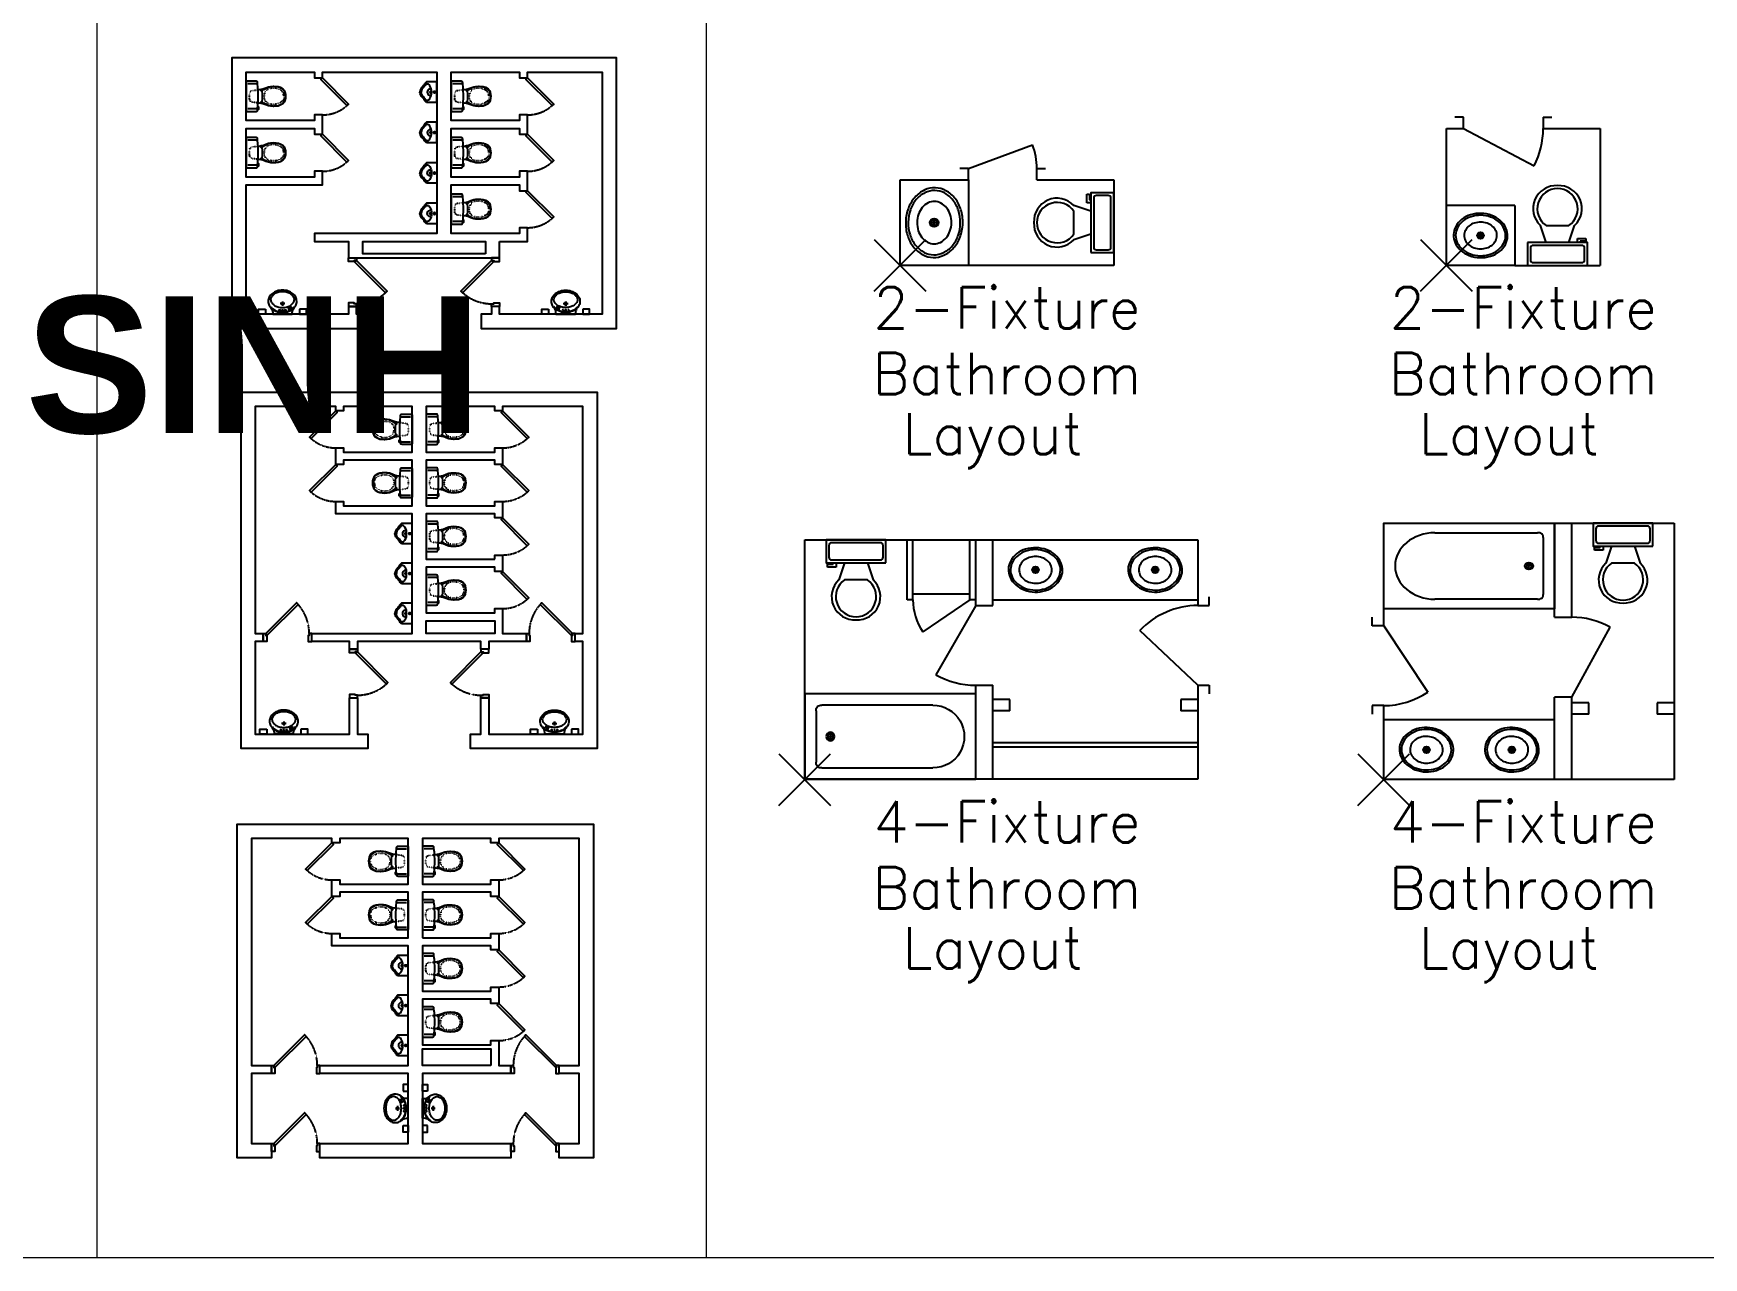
# Model space of a CAD drawing. Header units: inches. Extents: x 242965 to 445791, y 236206 to 423703.
# Drawn here: x 290253 to 319562, y 376269 to 397753 of the extents above; entities that cross this region are included whole.
import ezdxf
from ezdxf.enums import TextEntityAlignment as Align

# ---------------------------------------------------------------- set-up
doc = ezdxf.new("R2010")
doc.units = ezdxf.units.IN
doc.header["$MEASUREMENT"] = 0
doc.linetypes.add('DOT', pattern=[0.25, 0, -0.25])
doc.linetypes.add('HIDDEN', pattern=[0.375, 0.25, -0.125])
doc.layers.add('2', color=181, linetype='Continuous', lineweight=20)
doc.layers.add('TEXT', color=4, linetype='Continuous', lineweight=9)
for name, color, linetype in [('Block origin', 7, 'Continuous'), ('CAT', 4, 'Continuous'), ('CUA', 115, 'Continuous'), ('NOITHAT', 8, 'Continuous')]:
    doc.layers.add(name, color=color, linetype=linetype)
doc.styles.add('ATTR', font='romans.shx', dxfattribs={"width": 0.8, "height": 0.7})
doc.styles.add('blk_label', font='romans.shx')
doc.styles.add('PADTIC-TEXT KHUNG LON TIEU DE', font='', dxfattribs={"height": 800})
doc.styles.get('PADTIC-TEXT KHUNG LON TIEU DE').set_extended_font_data('.VnHelvetInsH', bold=True)

# ---------------------------------------------------------------- blocks, each defined once
blk = doc.blocks.new('Tieunam-mb1')
for p, q in [((180, 0), (-180, 0)), ((-180, 0), (-180, -185)), ((180, 0), (180, -185)), ((-140, -185), (-180, -185)), ((140, -185), (180, -185))]:
    blk.add_line(p, q)
at = {"color": 8}
for p, q in [((26, -41), (-26, -41)), ((0, -14), (0, -68))]:
    blk.add_line(p, q, dxfattribs=at)
for points in [[(-180, -185, 0.103655), (-130, -223, -0.023067), (-99, -249, 0.204492), (0, -300, 0.003489)], [(180, -185, -0.103655), (130, -223, 0.023067), (99, -249, -0.204492), (0, -300, -0.003489)]]:
    blk.add_lwpolyline(points, format="xyb")
for points in [[(-140, -185, 0.320994), (-116, -207, -0.025226), (-81, -236, 0.255598), (0, -275, 0.253547)], [(140, -185, -0.320994), (116, -207, 0.025226), (81, -236, -0.255598), (0, -275, -0.253547)]]:
    blk.add_lwpolyline(points, format="xyb", dxfattribs=at)
blk.add_circle((0, -41), 16.4, dxfattribs=at)
for centre, radius, start, end in [((-94, -170), 48, 111.7452, 198.2205), ((-16, -259), 165, 84.4949, 125.7025), ((1, -115), 55, 162.5203, 17.133), ((16, -259), 165, 54.2975, 95.5051), ((94, -170), 48, 341.7795, 68.2548)]:
    blk.add_arc(centre, radius, start, end)
blk.add_arc((0, -105), 19.6, 147.1664, 32.8336, dxfattribs=at)
blk = doc.blocks.new('lavabo1')
for p, q in [((-172, -5), (172, -5)), ((-134, -72), (-112, -123)), ((-125, -67), (-96, -135)), ((-42, -188), (43, -188)), ((0, -223), (0, -152))]:
    blk.add_line(p, q)
for points in [[(-204, -113, 0.060575), (-232, -154, 0.121319), (-250, -228, 0.121319), (-232, -301, 0.105203), (-177, -367, 0.08832), (-98, -409, 0.079227), (0, -425, 0.079227), (98, -409, 0.08832), (177, -367, 0.105203), (232, -301, 0.121319), (250, -228, 0.121319), (232, -154, 0.060575), (204, -113, -0.169032), (172, -30), (172, 0), (-172, 0), (-172, -30, -0.169032)], [(0, -395, 0.067071), (83, -384, 0.079501), (147, -355, 0.107137), (193, -307, 0.140581), (208, -258, 0.140581), (193, -208, 0.107137), (147, -160, 0.079501), (83, -131, 0.067071), (0, -120, 0.067071), (-83, -131, 0.079501), (-147, -160, 0.107137), (-193, -208, 0.140581), (-208, -258, 0.140581), (-193, -307, 0.107137), (-147, -355, 0.079501), (-83, -384, 0.067071)]]:
    blk.add_lwpolyline(points, format="xyb", close=True)
for points in [[(-134, -72, 0.044539), (-171, -96, 0.067412), (-207, -134, 0.121319)], [(204, -113, -0.023168), (176, -89, 0.08832), (98, -47, 0.079227), (0, -31, 0.079227), (-98, -47, 0.119448), (-204, -113, 0.033356)], [(207, -134, 0.067412), (171, -96, 0.08832), (95, -55, 0.079227), (0, -40, 0.079227), (-95, -55, 0.033356), (-125, -67, 0.067412)]]:
    blk.add_lwpolyline(points, format="xyb")
for centre, radius in [((-50, -71), 10.5), ((0, -188), 18.5), ((0, -188), 13.5), ((0, -71), 10.5), ((50, -71), 10.5)]:
    blk.add_circle(centre, radius)
for radius, start in [(76.1, 64.3171), (66.1, 52.9042)]:
    blk.add_arc((-145, -191), radius, start, 109.8614)
blk = doc.blocks.new('A$C7BCE3A9E')
for points in [[(216, 265), (216, 305), (213, 363), (210, 423), (203, 483), (203, 498), (201, 513), (199, 519), (194, 526), (188, 528), (176, 530), (23, 530), (13, 528), (5, 526), (2, 523), (0, 516), (0, 265), (0, 14), (2, 7), (5, 4), (13, 2), (23, 0), (176, 0), (188, 2), (194, 4), (199, 11), (201, 17), (203, 32), (203, 47), (210, 107), (213, 167), (216, 225)], [(688, 265), (684, 228), (677, 197), (669, 173), (657, 154), (640, 137), (616, 121), (592, 108), (568, 100), (549, 95), (524, 93), (502, 90), (485, 89), (465, 90), (442, 93), (410, 100), (383, 109), (360, 119), (335, 131), (313, 146), (297, 159), (267, 159), (267, 171), (286, 171), (290, 228), (290, 265), (290, 302), (286, 359), (267, 359), (267, 371), (297, 371), (313, 384), (335, 399), (360, 411), (383, 421), (410, 430), (442, 437), (465, 440), (485, 441), (502, 440), (524, 437), (549, 435), (568, 430), (592, 422), (616, 409), (640, 393), (657, 376), (669, 357), (677, 333), (684, 302)], [(211, 72), (211, 37), (223, 37), (223, 72)]]:
    blk.add_lwpolyline(points, close=True)
for points in [[(203, 483), (29, 483)], [(212, 380), (233, 383), (267, 389), (294, 394), (346, 416), (396, 433), (434, 440), (485, 443), (522, 440), (563, 435), (601, 423), (649, 395), (671, 368), (684, 336), (691, 299), (695, 265), (691, 231), (684, 194), (671, 162), (649, 135), (601, 107), (563, 95), (522, 90), (485, 87), (434, 90), (396, 97), (346, 114), (294, 136), (267, 141), (233, 147), (212, 150)], [(203, 47), (29, 47)]]:
    blk.add_lwpolyline(points)
at = {"linetype": 'DOT'}
for points in [[(212, 150), (186, 153), (162, 156), (103, 162), (79, 176), (67, 199), (62, 226), (62, 265), (62, 304), (67, 331), (79, 354), (103, 368), (162, 374), (186, 377), (212, 380)], [(665, 265), (659, 300), (650, 330), (627, 359), (597, 377), (563, 393), (526, 405), (489, 408), (448, 407), (409, 398), (377, 383), (354, 363), (334, 337), (323, 312), (316, 284), (316, 265)], [(665, 265), (659, 230), (650, 200), (627, 171), (597, 153), (563, 137), (526, 125), (489, 122), (448, 123), (409, 132), (377, 147), (354, 167), (334, 193), (323, 218), (316, 246), (316, 265)]]:
    blk.add_lwpolyline(points, dxfattribs=at)
blk = doc.blocks.new('BEXI')
at = {"layer": 'NOITHAT'}
blk.add_blockref('A$C7BCE3A9E', (0, -265), dxfattribs=at)
blk = doc.blocks.new('SNKOVLT')
for p, q in [((-1, 0), (1, 0)), ((0, 1), (0, -1))]:
    blk.add_line(p, q)
at = {"linetype": 'Continuous'}
for points in [[(-12.23, 0.39, 0.117634), (-11.46, -3.36, 0.104469), (-8.88, -6.8, 0.090016), (-5.08, -9.07, 0.08192), (-0.32, -10.02, 0.08192), (4.49, -9.38, 0.090016), (8.42, -7.36, 0.104469), (11.22, -4.09, 0.117634), (12.23, -0.39, 0.117634), (11.46, 3.36, 0.104469), (8.88, 6.8, 0.090016), (5.08, 9.07, 0.08192), (0.32, 10.02, 0.08192), (-4.49, 9.38, 0.090016), (-8.42, 7.36, 0.104469), (-11.22, 4.09, 0.117634)], [(-11.29, 0.16, 0.118622), (-10.52, -3.25, 0.104678), (-8.07, -6.36, 0.089562), (-4.54, -8.37, 0.081185), (-0.13, -9.15, 0.081185), (4.3, -8.49, 0.089562), (7.89, -6.58, 0.104678), (10.42, -3.55, 0.118622), (11.29, -0.16, 0.118622), (10.52, 3.25, 0.104678), (8.07, 6.36, 0.089562), (4.54, 8.37, 0.081185), (0.13, 9.15, 0.081185), (-4.3, 8.49, 0.089562), (-7.89, 6.58, 0.104678), (-10.42, 3.55, 0.118622)], [(-7.42, 0.08, 0.118283), (-6.91, -2.17, 0.104607), (-5.29, -4.21, 0.089718), (-2.97, -5.53, 0.081436), (-0.07, -6.04, 0.081436), (2.84, -5.59, 0.089718), (5.2, -4.33, 0.104607), (6.86, -2.32, 0.118283), (7.42, -0.08, 0.118283), (6.91, 2.17, 0.104607), (5.29, 4.21, 0.089718), (2.97, 5.53, 0.081436), (0.07, 6.04, 0.081436), (-2.84, 5.59, 0.089718), (-5.2, 4.33, 0.104607), (-6.86, 2.32, 0.118283)]]:
    blk.add_lwpolyline(points, format="xyb", close=True, dxfattribs=at)
for radius in [1.5, 1]:
    blk.add_circle((0, 0), radius)
blk = doc.blocks.new('WCLOSF1T')
for p, q in [((9.5, -6), (9.5, -2)), ((-10, -9.5), (-10, -8.5)), ((-10, -8.5), (-8, -8.5)), ((-7, -9.5), (-10, -9.5)), ((-8, -8.5), (-8, -8)), ((-7, -8), (-7, -9.5)), ((-4, -8), (-6, -14)), ((4, -8), (6, -14)), ((4, -14), (-4, -14))]:
    blk.add_line(p, q)
blk.add_lwpolyline([(10.5, -8), (10.5, 0), (-10.5, 0), (-10.5, -8)], close=True)
for points in [[(-9.5, -2), (-9.5, -6)], [(8.5, -1), (-8.5, -1)], [(-8.5, -7), (8.5, -7)]]:
    blk.add_lwpolyline(points)
for centre, radius, start, end in [((-8.625, -1.875), 0.8839, 81.8699, 188.1301), ((8.625, -1.875), 0.8839, 351.8699, 98.1301), ((-8.625, -6.125), 0.8839, 171.869898, 278.1301), ((8.625, -6.125), 0.8839, 261.8699, 8.1301), ((-0.4772, -19.9188), 8.0953, 133.01722, 273.38), ((0.0374, -19.8731), 7.127, 124.50543, 269.7), ((0.4773, -19.9188), 8.0953, 266.62, 46.9828), ((-0.0373, -19.8731), 7.127, 270.3, 55.4946)]:
    blk.add_arc(centre, radius, start, end)
at = {"style": 'ATTR', "width": 0.8, "flags": 9}
for tag in ['ESTPARA1', 'ESTMISC', 'ESTCODE']:
    blk.add_attdef(tag, (0, 0), '', height=0.7175, dxfattribs=at)
blk = doc.blocks.new('2-Fixture Bathroom Layout 1')
for p, q in [((24, 34), (46.53, 42.28)), ((0, 0), (0, 30)), ((0, 30), (24, 30)), ((24, 34), (21, 34)), ((24, 30), (24, 34)), ((24, 30), (24, 0)), ((48, 30), (48, 34)), ((48, 34), (51, 34)), ((48, 30), (75, 30)), ((75, 30), (75, 0)), ((75, 0), (0, 0))]:
    blk.add_line(p, q)
blk.add_arc((24, 34), 24, 360, 20.19023)
for name, p, rotation in [('SNKOVLT', (12, 15), 90), ('WCLOSF1T', (75, 15), 270)]:
    blk.add_blockref(name, p, dxfattribs=dict(rotation=rotation))
at = {"style": 'ATTR', "width": 0.8, "flags": 9}
blk.add_attdef('ESTCODE', (0, 0), '', height=0.00015, dxfattribs=at)
blk = doc.blocks.new('SNKOVLTS')
for p, q in [((-0.78, 0), (0.78, 0)), ((0, 0.78), (0, -0.78))]:
    blk.add_line(p, q)
at = {"linetype": 'Continuous'}
for points in [[(-9.5, 0.31, 0.117634), (-8.9, -2.61, 0.104469), (-6.89, -5.28, 0.090016), (-3.95, -7.04, 0.08192), (-0.25, -7.77, 0.08192), (3.48, -7.28, 0.090016), (6.54, -5.71, 0.104469), (8.71, -3.18, 0.117634), (9.5, -0.31, 0.117634), (8.9, 2.61, 0.104469), (6.89, 5.28, 0.090016), (3.95, 7.04, 0.08192), (0.25, 7.77, 0.08192), (-3.48, 7.28, 0.090016), (-6.54, 5.71, 0.104469), (-8.71, 3.18, 0.117634)], [(-8.76, 0.12, 0.118622), (-8.16, -2.53, 0.104678), (-6.27, -4.94, 0.089562), (-3.52, -6.49, 0.081185), (-0.1, -7.1, 0.081185), (3.34, -6.59, 0.089562), (6.12, -5.11, 0.104678), (8.09, -2.75, 0.118622), (8.76, -0.12, 0.118622), (8.16, 2.53, 0.104678), (6.27, 4.94, 0.089562), (3.52, 6.49, 0.081185), (0.1, 7.1, 0.081185), (-3.34, 6.59, 0.089562), (-6.12, 5.11, 0.104678), (-8.09, 2.75, 0.118622)], [(-5.76, 0.06, 0.118283), (-5.36, -1.68, 0.104607), (-4.11, -3.27, 0.089718), (-2.3, -4.29, 0.081436), (-0.05, -4.69, 0.081436), (2.21, -4.34, 0.089718), (4.04, -3.36, 0.104607), (5.32, -1.8, 0.118283), (5.76, -0.06, 0.118283), (5.36, 1.68, 0.104607), (4.11, 3.27, 0.089718), (2.3, 4.29, 0.081436), (0.05, 4.69, 0.081436), (-2.21, 4.34, 0.089718), (-4.04, 3.36, 0.104607), (-5.32, 1.8, 0.118283)]]:
    blk.add_lwpolyline(points, format="xyb", close=True, dxfattribs=at)
for radius in [1.16, 0.776]:
    blk.add_circle((0, 0), radius)
blk = doc.blocks.new('2-Fixture Bathroom Layout 2')
for p, q in [((0, 0), (0, 48)), ((0, 48), (6, 48)), ((6, 52), (3, 52)), ((6, 48), (6, 52)), ((6, 48), (30.79, 34.98)), ((34, 52), (34, 48)), ((34, 52), (37, 52)), ((34, 48), (54, 48)), ((54, 48), (54, 0)), ((24, 21), (0, 21)), ((24, 21), (24, 0)), ((24, 0), (0, 0)), ((24, 0), (54, 0))]:
    blk.add_line(p, q)
blk.add_arc((6, 48), 28, 332.28283, 0)
at = {"rotation": 180}
blk.add_blockref('WCLOSF1T', (39, 0), dxfattribs=at)
blk.add_blockref('SNKOVLTS', (12, 10.5))
at = {"style": 'ATTR', "width": 0.8, "flags": 9}
blk.add_attdef('ESTCODE', (0, 0), '', height=0.000108, dxfattribs=at)
blk = doc.blocks.new('BT30601T')
for p, q in [((8, -15), (10, -15)), ((9, -14), (9, -16))]:
    blk.add_line(p, q)
blk.add_lwpolyline([(0, -30), (0, 0), (60, 0), (60, -30)], close=True)
for points in [[(6, -4), (45, -4)], [(4, -24), (4, -6)], [(45, -26), (6, -26)]]:
    blk.add_lwpolyline(points)
for radius in [1.5, 1]:
    blk.add_circle((9, -15), radius)
for centre, radius, start, end in [((5.75, -5.75), 1.768, 81.8699, 188.1301), ((45.012, -15), 11, 269.9408, 90.05919), ((5.75, -24.25), 1.768, 171.8699, 278.1301)]:
    blk.add_arc(centre, radius, start, end)
at = {"style": 'ATTR', "width": 0.8, "flags": 9}
blk.add_attdef('ESTCODE', (0, 0), '', height=0.7, dxfattribs=at)
blk = doc.blocks.new('4-Fixture Bathroom Layout 1')
for p, q in [((0.02, 84.11), (138.02, 84.11)), ((0.02, 0.11), (0.02, 84.11)), ((36.02, 63.11), (36.02, 84.11)), ((38.02, 63.11), (38.02, 84.11)), ((58.02, 63.11), (58.02, 84.11)), ((60.02, 61.11), (60.02, 84.11)), ((66.02, 61.11), (66.02, 84.11)), ((138.02, 84.11), (138.02, 61.11)), ((58.02, 65.11), (38.02, 65.11)), ((38.02, 63.11), (36.02, 63.11)), ((58.02, 63.11), (41.46, 51.9)), ((60.02, 61.11), (46.08, 36.82)), ((60.02, 63.11), (58.02, 63.11)), ((60.02, 61.11), (66.02, 61.11)), ((66.02, 63.11), (138.02, 63.11)), ((138.02, 61.11), (142.02, 61.11)), ((142.02, 61.11), (142.02, 64.11)), ((138.02, 33.11), (117.68, 52.34)), ((60.02, 0.11), (60.02, 33.11)), ((60.02, 33.11), (66.02, 33.11)), ((66.02, 0.11), (66.02, 33.11)), ((138.02, 33.11), (138.02, 0.11)), ((138.02, 33.11), (142.02, 33.11)), ((142.02, 33.11), (142.02, 30.11)), ((72.02, 28.11), (66.02, 28.11)), ((72.02, 24.11), (66.02, 24.11)), ((72.02, 24.11), (72.02, 28.11)), ((138.02, 28.11), (132.02, 28.11)), ((132.02, 28.11), (132.02, 24.11)), ((138.02, 24.11), (132.02, 24.11)), ((138.02, 12.86), (66.02, 12.86)), ((138.02, 11.36), (66.02, 11.36)), ((138.02, 0.11), (0.02, 0.11))]:
    blk.add_line(p, q)
for centre, radius, start, end in [((58.02, 63.11), 20, 180, 214.06932), ((138.02, 33.11), 28, 90, 136.6059), ((60.02, 61.11), 28, 240.13425, 270)]:
    blk.add_arc(centre, radius, start, end)
for name, p in [('WCLOSF1T', (18.02, 84.11)), ('SNKOVLTS', (81.02, 73.61)), ('SNKOVLTS', (123.02, 73.61))]:
    blk.add_blockref(name, p)
at = {"yscale": -1}
blk.add_blockref('BT30601T', (0.02, 0.11), dxfattribs=at)
at = {"style": 'ATTR', "width": 0.8, "flags": 9}
blk.add_attdef('ESTCODE', (0, 0), '', height=0.000284, dxfattribs=at)
blk = doc.blocks.new('TUB3660T')
for p, q in [((8, 18), (10, 18)), ((9, 19), (9, 17))]:
    blk.add_line(p, q)
blk.add_lwpolyline([(0, 0), (0, 36), (60, 36), (60, 0)], close=True)
for points in [[(4, 6), (4, 30)], [(6, 32), (42, 32)], [(42, 4), (6, 4)]]:
    blk.add_lwpolyline(points)
for radius in [1.5, 1]:
    blk.add_circle((9, 18), radius)
for centre, radius, start, end in [((5.75, 30.25), 1.77, 81.8699, 188.1301), ((42, 18), 14, 270, 90), ((5.75, 5.75), 1.77, 171.8699, 278.1301)]:
    blk.add_arc(centre, radius, start, end)
blk = doc.blocks.new('4-Fixture Bathroom Layout 2')
for p, q in [((0, 90), (102, 90)), ((0, 54), (0, 90)), ((60, 57), (60, 90)), ((66, 57), (66, 90)), ((102, 90), (102, 0)), ((-4, 54), (-4, 57)), ((0, 54), (-4, 54)), ((0, 54), (15.49, 30.68)), ((60, 57), (66, 57)), ((66, 29), (79.43, 53.57)), ((0, 26), (-4, 26)), ((-4, 26), (-4, 23)), ((0, 0), (0, 26)), ((60, 0), (60, 29)), ((66, 29), (60, 29)), ((66, 0), (66, 29)), ((72, 27), (66, 27)), ((72, 23), (72, 27)), ((102, 27), (96, 27)), ((96, 27), (96, 23)), ((60, 21), (0, 21)), ((72, 23), (66, 23)), ((102, 23), (96, 23)), ((102, 0), (0, 0))]:
    blk.add_line(p, q)
for centre, start, end in [((66, 29), 61.33498, 90), ((0, 54), 270, 303.59005)]:
    blk.add_arc(centre, 28, start, end)
at = {"yscale": 0.8333333333333334, "rotation": 180}
blk.add_blockref('TUB3660T', (60, 90), dxfattribs=at)
for name, p in [('WCLOSF1T', (84, 90)), ('SNKOVLTS', (15, 10.5)), ('SNKOVLTS', (45, 10.5))]:
    blk.add_blockref(name, p)
at = {"style": 'ATTR', "width": 0.8, "flags": 9}
blk.add_attdef('ESTCODE', (0, 0), '', height=0.000212, dxfattribs=at)
blk = doc.blocks.new('BATHROOM LAYOUTS')
at = {"layer": 'Block origin', "color": 1}
for p, q in [((-46.59, -9.05), (-28.47, 9.07)), ((-46.59, 9.07), (-28.47, -9.05)), ((145.15, -9.06), (163.27, 9.06)), ((145.15, 9.06), (163.27, -9.06)), ((-80.07, -189.54), (-61.95, -171.42)), ((-80.07, -171.42), (-61.95, -189.54)), ((123.15, -189.55), (141.27, -171.43)), ((123.15, -171.43), (141.27, -189.55))]:
    blk.add_line(p, q, dxfattribs=at)
for name, p in [('2-Fixture Bathroom Layout 2', (154.21, 0)), ('2-Fixture Bathroom Layout 1', (-37.53, 0.01)), ('4-Fixture Bathroom Layout 2', (132.21, -180.49)), ('4-Fixture Bathroom Layout 1', (-71.01, -180.48))]:
    blk.add_blockref(name, p)
at = {"layer": 'TEXT', "style": 'blk_label'}
for s, p in [('2-Fixture', (0, -14.5)), ('2-Fixture', (181.21, -14.5)), ('Bathroom', (0, -37.98)), ('Bathroom', (181.21, -37.98)), ('Layout ', (0, -61.47)), ('Layout ', (181.21, -61.47)), ('4-Fixture', (0, -194.98)), ('4-Fixture', (181.21, -194.98)), ('Bathroom', (0, -218.47)), ('Bathroom', (181.21, -218.47)), ('Layout ', (0, -241.95)), ('Layout ', (181.21, -241.95))]:
    blk.add_text(s, height=14.497, dxfattribs=at).set_placement(p, align=Align.MIDDLE)

msp = doc.modelspace()

# ---------------------------------------------------------------- linework, layer by layer
at = {"layer": '2'}
for p, q in [((291368.494, 398183.659), (291368.494, 376269.367)), ((302060.386, 398183.659), (302060.386, 376269.367)), ((264325.106, 376269.367), (378177.338, 376269.367))]:
    msp.add_line(p, q, dxfattribs=at)
at = {"layer": 'CAT'}
for points in [[(298433.608, 394103.301), (298923.608, 394103.301), (298923.608, 394343.301), (298783.608, 394343.301), (298783.608, 394243.301), (297583.608, 394243.301), (297583.608, 395093.301), (298783.608, 395093.301), (298783.608, 394993.301), (298923.608, 394993.301), (298923.608, 395333.301), (298783.608, 395333.301), (298783.608, 395233.301), (297583.608, 395233.301), (297583.608, 396083.301), (298783.608, 396083.301), (298783.608, 395983.301), (298923.608, 395983.301), (298923.608, 396323.301), (298783.608, 396323.301), (298783.608, 396223.301), (297583.608, 396223.301), (297583.608, 397073.301), (298783.608, 397073.301), (298783.608, 396973.301), (298923.608, 396973.301), (298923.608, 397073.301), (300233.608, 397073.301), (300233.608, 392823.301), (298433.608, 392823.301), (298433.608, 392963.301), (298293.608, 392963.301), (298293.608, 392823.301), (298108.608, 392823.301), (298108.608, 392573.301), (300483.608, 392573.301), (300483.608, 397323.301), (293733.608, 397323.301), (293733.608, 392573.301), (296108.608, 392573.301), (296108.608, 392823.301), (295923.608, 392823.301), (295923.608, 392963.301), (295783.608, 392963.301), (295783.608, 392823.301), (293983.608, 392823.301), (293983.608, 395093.301), (295323.608, 395093.301), (295323.608, 395333.301), (295183.608, 395333.301), (295183.608, 395233.301), (293983.608, 395233.301), (293983.608, 396083.301), (295183.608, 396083.301), (295183.608, 395983.301), (295323.608, 395983.301), (295323.608, 396323.301), (295183.608, 396323.301), (295183.608, 396223.301), (293983.608, 396223.301), (293983.608, 397073.301), (295183.608, 397073.301), (295183.608, 396973.301), (295323.608, 396973.301), (295323.608, 397073.301), (297333.608, 397073.301), (297333.608, 394243.301), (295183.608, 394243.301), (295183.608, 394103.301), (295783.608, 394103.301), (295783.608, 393813.301), (298433.608, 393813.301)], [(298183.608, 393883.301), (296033.608, 393883.301), (296033.608, 394103.301), (296033.608, 394103.301), (298183.608, 394103.301), (298183.608, 394103.301)], [(298347.062, 388524.408), (298347.062, 388599.408), (298487.062, 388599.408), (298487.062, 388309.408), (298347.062, 388309.408), (298347.062, 388384.408), (297147.062, 388384.408), (297147.062, 387584.408), (298347.062, 387584.408), (298347.062, 387659.408), (298487.062, 387659.408), (298487.062, 387224.408), (298907.062, 387224.408), (298907.062, 387084.408), (298247.062, 387084.408), (298247.062, 386944.408), (298107.062, 386944.408), (298107.062, 387084.408), (295937.062, 387084.408), (295937.062, 386944.408), (295797.062, 386944.408), (295797.062, 387084.408), (295137.062, 387084.408), (295137.062, 387224.408), (296897.062, 387224.408), (296897.062, 389324.408), (295557.062, 389324.408), (295557.062, 389539.408), (295697.062, 389539.408), (295697.062, 389464.408), (296897.062, 389464.408), (296897.062, 390264.408), (295697.062, 390264.408), (295697.062, 390189.408), (295557.062, 390189.408), (295557.062, 390479.408), (295697.062, 390479.408), (295697.062, 390404.408), (296897.062, 390404.408), (296897.062, 391204.408), (295697.062, 391204.408), (295697.062, 391129.408), (295557.062, 391129.408), (295557.062, 391204.408), (294147.062, 391204.408), (294147.062, 387224.408), (294287.062, 387224.408), (294287.062, 387084.408), (294147.062, 387084.408), (294147.062, 385454.408), (295797.062, 385454.408), (295797.062, 386094.408), (295937.062, 386094.408), (295937.062, 385454.408), (296122.062, 385454.408), (296122.062, 385204.408), (293897.062, 385204.408), (293897.062, 391454.408), (300147.062, 391454.408), (300147.062, 385204.408), (297922.062, 385204.408), (297922.062, 385454.408), (298107.062, 385454.408), (298107.062, 386094.408), (298247.062, 386094.408), (298247.062, 385454.408), (299897.062, 385454.408), (299897.062, 387084.408), (299757.062, 387084.408), (299757.062, 387224.408), (299897.062, 387224.408), (299897.062, 391204.408), (298487.062, 391204.408), (298487.062, 391129.408), (298347.062, 391129.408), (298347.062, 391204.408), (297147.062, 391204.408), (297147.062, 390404.408), (298347.062, 390404.408), (298347.062, 390479.408), (298487.062, 390479.408), (298487.062, 390189.408), (298347.062, 390189.408), (298347.062, 390264.408), (297147.062, 390264.408), (297147.062, 389464.408), (297147.062, 389464.408), (298347.062, 389464.408), (298347.062, 389539.408), (298487.062, 389539.408), (298487.062, 389249.408), (298347.062, 389249.408), (298347.062, 389324.408), (297147.062, 389324.408), (297147.062, 388524.408)], [(297147.062, 387444.408), (297147.062, 387444.408), (298347.062, 387444.408), (298347.062, 387224.408), (298347.062, 387224.408), (297147.062, 387224.408)], [(297079.269, 381883.005), (298279.269, 381883.005), (298279.269, 381958.005), (298419.269, 381958.005), (298419.269, 381668.005), (298279.269, 381668.005), (298279.269, 381743.005), (297079.269, 381743.005), (297079.269, 380943.005), (298279.269, 380943.005), (298279.269, 381018.005), (298419.269, 381018.005), (298419.269, 380728.005), (298279.269, 380728.005), (298279.269, 380803.005), (297079.269, 380803.005), (297079.269, 380003.005), (298279.269, 380003.005), (298279.269, 380078.005), (298419.269, 380078.005), (298419.269, 379643.005), (298629.269, 379643.005), (298629.269, 379503.005), (297079.269, 379503.005), (297079.269, 378273.005), (298629.269, 378273.005), (298629.269, 378023.005), (295279.269, 378023.005), (295279.269, 378023.005), (295279.269, 378273.005), (296829.269, 378273.005), (296829.269, 379503.005), (295279.269, 379503.005), (295279.269, 379503.005), (295279.269, 379643.005), (295279.269, 379643.005), (296829.269, 379643.005), (296829.269, 381743.005), (295489.269, 381743.005), (295489.269, 381958.005), (295629.269, 381958.005), (295629.269, 381883.005), (295629.269, 381883.005), (296829.269, 381883.005), (296829.269, 381883.005), (296829.269, 382683.005), (296829.269, 382683.005), (295629.269, 382683.005), (295629.269, 382608.005), (295489.269, 382608.005), (295489.269, 382898.005), (295629.269, 382898.005), (295629.269, 382823.005), (295629.269, 382823.005), (296829.269, 382823.005), (296829.269, 383623.005), (296829.269, 383623.005), (295629.269, 383623.005), (295629.269, 383548.005), (295489.269, 383548.005), (295489.269, 383623.005), (294079.269, 383623.005), (294079.269, 379643.005), (294429.269, 379643.005), (294429.269, 379503.005), (294079.269, 379503.005), (294079.269, 379503.005), (294079.269, 378273.005), (294429.269, 378273.005), (294429.269, 378023.005), (293829.269, 378023.005), (293829.269, 383873.005), (300079.269, 383873.005), (300079.269, 378023.005), (299479.269, 378023.005), (299479.269, 378273.005), (299829.269, 378273.005), (299829.269, 379503.005), (299829.269, 379503.005), (299479.269, 379503.005), (299479.269, 379643.005), (299479.269, 379643.005), (299829.269, 379643.005), (299829.269, 379643.005), (299829.269, 383623.005), (298419.269, 383623.005), (298419.269, 383548.005), (298279.269, 383548.005), (298279.269, 383623.005), (297079.269, 383623.005), (297079.269, 383623.005), (297079.269, 382823.005), (298279.269, 382823.005), (298279.269, 382898.005), (298419.269, 382898.005), (298419.269, 382608.005), (298279.269, 382608.005), (298279.269, 382683.005), (297079.269, 382683.005), (297079.269, 381883.005)], [(298279.269, 379643.005), (297079.269, 379643.005), (297079.269, 379933.005), (298279.269, 379933.005)]]:
    msp.add_lwpolyline(points, close=True, dxfattribs=at)
at = {"layer": 'CUA'}
for points in [[(295323.608, 396973.301), (295783.227, 396513.682), (295754.943, 396485.397), (295295.324, 396945.017)], [(298923.608, 396973.301), (299383.227, 396513.682), (299354.943, 396485.397), (298895.324, 396945.017)], [(295323.608, 395983.301), (295783.227, 395523.682), (295754.943, 395495.397), (295295.324, 395955.017)], [(298923.608, 395983.301), (299383.227, 395523.682), (299354.943, 395495.397), (298895.324, 395955.017)], [(298923.608, 394993.301), (299383.227, 394533.682), (299354.943, 394505.397), (298895.324, 394965.017)], [(295783.608, 393813.301), (295923.608, 393813.301), (295923.608, 393768.301), (295883.608, 393768.301), (295883.608, 393753.301), (295783.608, 393753.301)], [(295923.608, 393768.301), (296461.009, 393230.9), (296432.725, 393202.616), (295895.324, 393740.017)], [(298293.608, 393768.301), (297756.207, 393230.9), (297784.491, 393202.616), (298321.892, 393740.017)], [(298433.608, 393813.301), (298293.608, 393813.301), (298293.608, 393768.301), (298333.608, 393768.301), (298333.608, 393753.301), (298433.608, 393753.301)], [(295783.608, 392963.301), (295923.608, 392963.301), (295923.608, 393008.301), (295883.608, 393008.301), (295883.608, 393023.301), (295783.608, 393023.301)], [(298433.608, 392963.301), (298293.608, 392963.301), (298293.608, 393008.301), (298333.608, 393008.301), (298333.608, 393023.301), (298433.608, 393023.301)], [(295557.062, 391129.408), (295097.442, 390669.789), (295125.727, 390641.504), (295585.346, 391101.124)], [(298487.062, 391129.408), (298946.681, 390669.789), (298918.397, 390641.504), (298458.778, 391101.124)], [(295557.062, 390189.408), (295097.442, 389729.789), (295125.727, 389701.504), (295585.346, 390161.124)], [(298487.062, 390189.408), (298946.681, 389729.789), (298918.397, 389701.504), (298458.778, 390161.124)], [(298487.062, 389249.408), (298946.681, 388789.789), (298918.397, 388761.504), (298458.778, 389221.124)], [(298487.062, 388309.408), (298946.681, 387849.789), (298918.397, 387821.504), (298458.778, 388281.124)], [(294332.062, 387224.408), (294869.463, 387761.809), (294897.747, 387733.525), (294360.346, 387196.124)], [(299712.062, 387224.408), (299174.661, 387761.809), (299146.376, 387733.525), (299683.778, 387196.124)], [(294287.062, 387084.408), (294287.062, 387224.408), (294332.062, 387224.408), (294332.062, 387184.408), (294347.062, 387184.408), (294347.062, 387084.408)], [(295137.062, 387084.408), (295137.062, 387224.408), (295092.062, 387224.408), (295092.062, 387184.408), (295077.062, 387184.408), (295077.062, 387084.408)], [(298907.062, 387084.408), (298907.062, 387224.408), (298952.062, 387224.408), (298952.062, 387184.408), (298967.062, 387184.408), (298967.062, 387084.408)], [(299757.062, 387084.408), (299757.062, 387224.408), (299712.062, 387224.408), (299712.062, 387184.408), (299697.062, 387184.408), (299697.062, 387084.408)], [(295797.062, 386944.408), (295937.062, 386944.408), (295937.062, 386899.408), (295897.062, 386899.408), (295897.062, 386884.408), (295797.062, 386884.408)], [(295937.062, 386899.408), (296474.463, 386362.007), (296446.179, 386333.723), (295908.778, 386871.124)], [(298107.062, 386899.408), (297569.661, 386362.007), (297597.945, 386333.723), (298135.346, 386871.124)], [(298247.062, 386944.408), (298107.062, 386944.408), (298107.062, 386899.408), (298147.062, 386899.408), (298147.062, 386884.408), (298247.062, 386884.408)], [(295797.062, 386094.408), (295937.062, 386094.408), (295937.062, 386139.408), (295897.062, 386139.408), (295897.062, 386154.408), (295797.062, 386154.408)], [(298247.062, 386094.408), (298107.062, 386094.408), (298107.062, 386139.408), (298147.062, 386139.408), (298147.062, 386154.408), (298247.062, 386154.408)], [(295489.269, 383548.005), (295029.65, 383088.385), (295057.934, 383060.101), (295517.553, 383519.72)], [(298419.269, 383548.005), (298878.889, 383088.385), (298850.604, 383060.101), (298390.985, 383519.72)], [(295489.269, 382608.005), (295029.65, 382148.385), (295057.934, 382120.101), (295517.553, 382579.72)], [(298419.269, 382608.005), (298878.889, 382148.385), (298850.604, 382120.101), (298390.985, 382579.72)], [(298419.269, 381668.005), (298878.889, 381208.385), (298850.604, 381180.101), (298390.985, 381639.72)], [(298419.269, 380728.005), (298878.889, 380268.385), (298850.604, 380240.101), (298390.985, 380699.72)], [(294474.269, 379643.005), (295011.67, 380180.406), (295039.955, 380152.122), (294502.553, 379614.72)], [(299434.269, 379643.005), (298896.868, 380180.406), (298868.584, 380152.122), (299405.985, 379614.72)], [(294429.269, 379503.005), (294429.269, 379643.005), (294474.269, 379643.005), (294474.269, 379603.005), (294489.269, 379603.005), (294489.269, 379503.005)], [(295279.269, 379503.005), (295279.269, 379643.005), (295234.269, 379643.005), (295234.269, 379603.005), (295219.269, 379603.005), (295219.269, 379503.005)], [(298629.269, 379503.005), (298629.269, 379643.005), (298674.269, 379643.005), (298674.269, 379603.005), (298689.269, 379603.005), (298689.269, 379503.005)], [(299479.269, 379503.005), (299479.269, 379643.005), (299434.269, 379643.005), (299434.269, 379603.005), (299419.269, 379603.005), (299419.269, 379503.005)], [(294474.269, 378273.005), (295011.67, 378810.406), (295039.955, 378782.122), (294502.553, 378244.72)], [(299434.269, 378273.005), (298896.868, 378810.406), (298868.584, 378782.122), (299405.985, 378244.72)], [(294429.269, 378133.005), (294429.269, 378273.005), (294474.269, 378273.005), (294474.269, 378233.005), (294489.269, 378233.005), (294489.269, 378133.005)], [(295279.269, 378133.005), (295279.269, 378273.005), (295234.269, 378273.005), (295234.269, 378233.005), (295219.269, 378233.005), (295219.269, 378133.005)], [(298629.269, 378133.005), (298629.269, 378273.005), (298674.269, 378273.005), (298674.269, 378233.005), (298689.269, 378233.005), (298689.269, 378133.005)], [(299479.269, 378133.005), (299479.269, 378273.005), (299434.269, 378273.005), (299434.269, 378233.005), (299419.269, 378233.005), (299419.269, 378133.005)]]:
    msp.add_lwpolyline(points, close=True, dxfattribs=at)
at = {"layer": 'CUA', "linetype": 'HIDDEN'}
for centre, radius, start, end in [((295323.608, 396973.301), 650, 270, 315), ((298923.608, 396973.301), 650, 270, 315), ((295323.608, 395983.301), 650, 270, 315), ((298923.608, 395983.301), 650, 270, 315), ((298923.608, 394993.301), 650, 270, 315), ((295923.608, 393768.301), 760, 270, 315), ((298293.608, 393768.301), 760, 225, 270), ((295557.062, 391129.408), 650, 225, 270), ((298487.062, 391129.408), 650, 270, 315), ((295557.062, 390189.408), 650, 225, 270), ((298487.062, 390189.408), 650, 270, 315), ((298487.062, 389249.408), 650, 270, 315), ((294332.062, 387224.408), 760, 0, 45), ((298487.062, 388309.408), 650, 270, 315), ((299712.062, 387224.408), 760, 135, 180), ((295937.062, 386899.408), 760, 270, 315), ((298107.062, 386899.408), 760, 225, 270), ((295489.269, 383548.005), 650, 225, 270), ((298419.269, 383548.005), 650, 270, 315), ((295489.269, 382608.005), 650, 225, 270), ((298419.269, 382608.005), 650, 270, 315), ((298419.269, 381668.005), 650, 270, 315), ((294474.269, 379643.005), 760, 0, 45), ((298419.269, 380728.005), 650, 270, 315), ((299434.269, 379643.005), 760, 135, 180), ((294474.269, 378273.005), 760, 0, 45), ((299434.269, 378273.005), 760, 135, 180)]:
    msp.add_arc(centre, radius, start, end, dxfattribs=at)
at = {"layer": 'NOITHAT'}
for points in [[(294323.608, 392913.301), (294323.608, 392823.301), (294203.608, 392823.301), (294203.608, 392913.301)], [(294923.608, 392913.301), (294923.608, 392823.301), (295043.608, 392823.301), (295043.608, 392913.301)], [(299293.608, 392913.301), (299293.608, 392823.301), (299173.608, 392823.301), (299173.608, 392913.301)], [(299893.608, 392913.301), (299893.608, 392823.301), (300013.608, 392823.301), (300013.608, 392913.301)], [(294347.062, 385544.408), (294347.062, 385454.408), (294227.062, 385454.408), (294227.062, 385544.408)], [(294947.062, 385544.408), (294947.062, 385454.408), (295067.062, 385454.408), (295067.062, 385544.408)], [(299097.062, 385544.408), (299097.062, 385454.408), (298977.062, 385454.408), (298977.062, 385544.408)], [(299697.062, 385544.408), (299697.062, 385454.408), (299817.062, 385454.408), (299817.062, 385544.408)], [(296739.269, 379188.005), (296829.269, 379188.005), (296829.269, 379308.005), (296739.269, 379308.005)], [(297169.269, 379188.005), (297079.269, 379188.005), (297079.269, 379308.005), (297169.269, 379308.005)], [(296739.269, 378588.005), (296829.269, 378588.005), (296829.269, 378468.005), (296739.269, 378468.005)], [(297169.269, 378588.005), (297079.269, 378588.005), (297079.269, 378468.005), (297169.269, 378468.005)]]:
    msp.add_lwpolyline(points, close=True, dxfattribs=at)

# ---------------------------------------------------------------- block references
at = {"xscale": 50, "yscale": 50, "zscale": 50}
msp.add_blockref('BATHROOM LAYOUTS', (307337.403, 393681.771), dxfattribs=at)
at = {"layer": 'NOITHAT'}
for p in [(293983.608, 396649.288), (297583.608, 396649.288), (293983.608, 395659.288), (297583.608, 395659.288), (297583.608, 394669.288), (297147.062, 390805.395), (297147.062, 389865.395), (297147.062, 388925.395), (297147.062, 387985.395), (297079.269, 383223.992), (297079.269, 382283.992), (297079.269, 381343.992), (297079.269, 380403.992)]:
    msp.add_blockref('BEXI', p, dxfattribs=at)
for name, p, rotation in [('Tieunam-mb1', (297333.608, 396723.301), 270), ('Tieunam-mb1', (297333.608, 396013.301), 270), ('lavabo1', (294623.608, 392823.301), 180), ('Tieunam-mb1', (296897.062, 388974.408), 270), ('Tieunam-mb1', (296897.062, 388274.408), 270), ('Tieunam-mb1', (296897.062, 387574.408), 270), ('lavabo1', (294647.062, 385454.408), 180), ('Tieunam-mb1', (296829.269, 381393.005), 270), ('Tieunam-mb1', (296829.269, 380693.005), 270), ('Tieunam-mb1', (296829.269, 379993.005), 270), ('lavabo1', (296829.269, 378888.005), 270)]:
    msp.add_blockref(name, p, dxfattribs=dict(at, rotation=rotation))
at = {"layer": 'NOITHAT', "xscale": -1}
for name, p, rotation in [('Tieunam-mb1', (297333.608, 395303.301), 270), ('Tieunam-mb1', (297333.608, 394593.301), 270), ('lavabo1', (299593.608, 392823.301), 180), ('lavabo1', (299397.062, 385454.408), 180), ('lavabo1', (297079.269, 378888.005), 90)]:
    msp.add_blockref(name, p, dxfattribs=dict(at, rotation=rotation))
for p in [(296897.062, 390805.395), (296897.062, 389865.395), (296829.269, 383223.992), (296829.269, 382283.992)]:
    msp.add_blockref('BEXI', p, dxfattribs=at)

# ---------------------------------------------------------------- texts
at = {"layer": '2', "style": 'PADTIC-TEXT KHUNG LON TIEU DE'}
msp.add_text('MÆT B»NG VÖ SINH', height=2400, dxfattribs=at).set_placement((265713.845, 390740.476))

doc.saveas('drawing.dxf')
